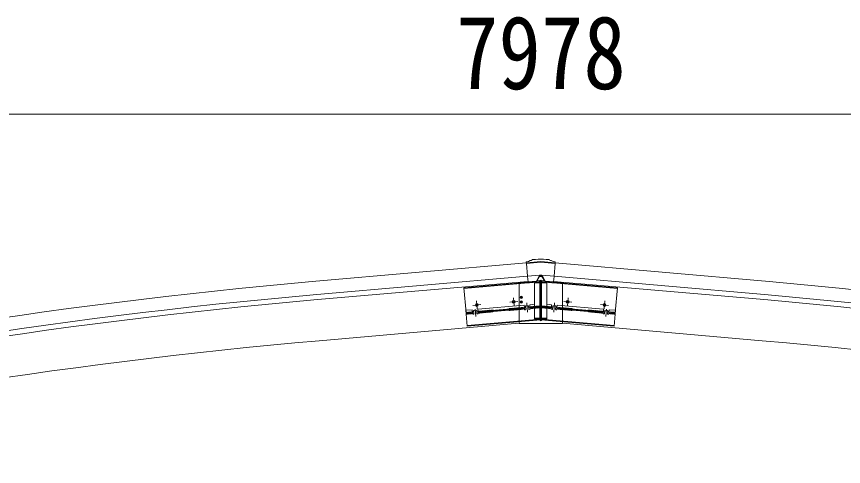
# Model space of a CAD drawing. Units: millimetres at full size; details may follow other scales. Extents: x -13976 to 14131, y -9754 to 9646.
# Drawn here: x -8428 to -5745, y -2594 to -1134 of the extents above; entities that cross this region are included whole.
import ezdxf
from ezdxf.enums import TextEntityAlignment as Align

# ---------------------------------------------------------------- set-up
doc = ezdxf.new("R2010")
doc.units = ezdxf.units.MM
doc.header["$LTSCALE"] = 50
for name, color, linetype, lineweight in [('0-1_本体', 4, 'Continuous', 9), ('0-2_部品', 7, 'Continuous', 9), ('0-8_PARTS2', 2, 'Continuous', 9), ('0-A_寸法', 6, 'Continuous', 9)]:
    doc.layers.add(name, color=color, linetype=linetype, lineweight=lineweight)
doc.styles.add('ＭＳ ゴシック', font='')
doc.styles.get('ＭＳ ゴシック').set_extended_font_data('MS Gothic')

msp = doc.modelspace()

# ---------------------------------------------------------------- linework, layer by layer
at = {"layer": '0-1_本体'}
for p, q in [((-7468.95, -1994.32), (-6774.6, -1933.79)), ((-5985.91, -1994.32), (-6680.27, -1933.79)), ((-7465.2, -2037.33), (-6770.83, -1976.79)), ((-5989.66, -2037.33), (-6684.03, -1976.79)), ((-7463.74, -2054.1), (-6769.37, -1993.56)), ((-5991.13, -2054.1), (-6685.5, -1993.56)), ((-6797.8, -2129.45), (-7445.74, -2186.16)), ((-6657.07, -2129.45), (-6009.12, -2186.16))]:
    msp.add_line(p, q, dxfattribs=at)
for centre, radius, start, end in [((-5949.35, -19267.41), 17339.81, 95.02765, 103.43754), ((-7505.51, -19267.41), 17339.81, 76.56246, 84.97235), ((-5949.35, -19267.41), 17296.63, 95.0278, 103.43739), ((-7505.51, -19267.41), 17296.63, 76.56261, 84.9722), ((-5949.35, -19267.41), 17279.81, 95.0278, 103.43739), ((-7505.51, -19267.41), 17279.81, 76.56261, 84.9722), ((-5953.1, -19247.05), 17126.06, 95.00003, 103.5), ((-5953.09, -19247.03), 17126.06, 95.00003, 103.5), ((-7501.78, -19247.03), 17126.06, 76.5, 84.99997), ((-7501.77, -19247.05), 17126.06, 76.5, 84.99997)]:
    msp.add_arc(centre, radius, start, end, dxfattribs=at)
at = {"layer": '0-2_部品'}
for p, q in [((-6774.17, -1930.32), (-6766.86, -1929.68)), ((-6774.05, -1931.73), (-6774.17, -1930.32)), ((-6727.07, -1929.32), (-6773.9, -1933.42)), ((-6727.07, -1931.05), (-6773.75, -1935.14)), ((-6754.67, -1923.5), (-6758.83, -1925.9)), ((-6744.76, -1922.26), (-6753.03, -1922.98)), ((-6727.07, -1929.32), (-6680.23, -1933.42)), ((-6727.07, -1931.05), (-6680.38, -1935.14)), ((-6701.1, -1922.98), (-6709.37, -1922.26)), ((-6695.3, -1925.9), (-6699.46, -1923.5)), ((-6687.28, -1929.68), (-6679.96, -1930.32)), ((-6680.09, -1931.73), (-6679.96, -1930.32)), ((-6774.05, -1931.73), (-6774.01, -1932.15)), ((-6774.01, -1932.15), (-6773.75, -1935.14)), ((-6773.75, -1935.14), (-6773.69, -1935.82)), ((-6727.07, -1931.74), (-6773.69, -1935.82)), ((-6773.69, -1935.82), (-6770.08, -1977.08)), ((-6727.07, -1931.74), (-6680.44, -1935.82)), ((-6680.44, -1935.82), (-6684.05, -1977.08)), ((-6680.44, -1935.82), (-6680.38, -1935.14)), ((-6680.12, -1932.15), (-6680.38, -1935.14)), ((-6680.09, -1931.73), (-6680.12, -1932.15)), ((-6770.08, -1977.08), (-6730.73, -1973.64)), ((-6770, -1977.96), (-6770.08, -1977.08)), ((-6770, -1977.96), (-6768.45, -1995.7)), ((-6740.89, -1992.63), (-6732.18, -1976.46)), ((-6739.83, -1993.02), (-6730.84, -1977.46)), ((-6730.98, -1976.46), (-6732.18, -1976.46)), ((-6731.39, -1976.51), (-6730.84, -1977.46)), ((-6730.98, -1976.46), (-6730.81, -1974.53)), ((-6730.98, -1976.52), (-6730.98, -1976.46)), ((-6727.07, -1976.51), (-6730.98, -1976.52)), ((-6730.94, -1976.02), (-6727.07, -1976.01)), ((-6730.84, -1977.46), (-6723.29, -1977.46)), ((-6730.73, -1973.64), (-6730.81, -1974.53)), ((-6730.73, -1973.64), (-6730.72, -1973.47)), ((-6730.72, -1973.47), (-6727.07, -1973.79)), ((-6723.41, -1973.47), (-6727.07, -1973.79)), ((-6727.07, -1973.79), (-6727.07, -1976.01)), ((-6727.07, -1976.51), (-6727.07, -1976.01)), ((-6727.07, -1976.01), (-6723.19, -1976.02)), ((-6723.15, -1976.52), (-6727.07, -1976.51)), ((-6723.4, -1973.64), (-6723.41, -1973.47)), ((-6723.32, -1974.53), (-6723.4, -1973.64)), ((-6723.4, -1973.64), (-6684.05, -1977.08)), ((-6723.15, -1976.46), (-6723.32, -1974.53)), ((-6722.74, -1976.51), (-6723.29, -1977.46)), ((-6723.29, -1977.46), (-6714.31, -1993.02)), ((-6721.95, -1976.46), (-6723.15, -1976.46)), ((-6723.15, -1976.46), (-6723.15, -1976.52)), ((-6721.95, -1976.46), (-6713.24, -1992.63)), ((-6684.13, -1977.96), (-6685.68, -1995.7)), ((-6684.05, -1977.08), (-6684.13, -1977.96)), ((-6976.5, -2014.86), (-6727.4, -1993.07)), ((-6797.07, -1997.22), (-6768.56, -1994.47)), ((-6797.07, -2130.45), (-6797.07, -1997.22)), ((-6794.69, -1998.95), (-6794.49, -2001.24)), ((-6779.75, -1997.64), (-6779.55, -1999.94)), ((-6768.45, -1995.7), (-6742.04, -1993.39)), ((-6768.4, -1996.2), (-6768.45, -1995.7)), ((-6758.41, -1995.71), (-6741.77, -1994.26)), ((-6707.4, -1998.57), (-6747.4, -1998.57)), ((-6739.01, -1991.6), (-6727.07, -1990.45)), ((-6478.31, -2014.86), (-6727.4, -1993.07)), ((-6727.4, -1998.57), (-6727.4, -2073.87)), ((-6727.4, -1998.57), (-6727.4, -2073.87)), ((-6715.13, -1991.6), (-6727.07, -1990.45)), ((-6712.36, -1994.26), (-6695.72, -1995.71)), ((-6712.09, -1993.39), (-6685.68, -1995.7)), ((-6695.71, -1995.59), (-6695.72, -1995.71)), ((-6695.71, -1995.59), (-6685.75, -1996.46)), ((-6685.75, -1996.46), (-6685.73, -1996.2)), ((-6685.68, -1995.7), (-6685.73, -1996.2)), ((-6657.07, -1997.22), (-6685.58, -1994.47)), ((-6675.06, -1997.64), (-6675.26, -1999.94)), ((-6660.12, -1998.95), (-6660.32, -2001.24)), ((-6976.5, -2014.86), (-6969.48, -2095.05)), ((-6478.31, -2014.86), (-6485.33, -2095.05)), ((-6935.64, -2057.36), (-6933.37, -2083.26)), ((-6827.91, -2060.98), (-6802.01, -2058.72)), ((-6816.09, -2046.9), (-6813.83, -2072.8)), ((-6792.31, -2044.95), (-6791.2, -2044.93)), ((-6792.31, -2045.95), (-6791.2, -2045.97)), ((-6792.31, -2059.95), (-6791.2, -2059.93)), ((-6792.31, -2060.95), (-6791.2, -2060.97)), ((-6791.2, -2044.93), (-6790.69, -2044.83)), ((-6791.2, -2045.97), (-6790.69, -2046.07)), ((-6791.2, -2059.93), (-6790.69, -2059.83)), ((-6791.2, -2060.97), (-6790.69, -2061.07)), ((-6790.59, -2044.31), (-6790.69, -2044.83)), ((-6790.59, -2046.59), (-6790.69, -2046.07)), ((-6790.59, -2059.31), (-6790.69, -2059.83)), ((-6790.59, -2061.59), (-6790.69, -2061.07)), ((-6790.57, -2043.2), (-6790.59, -2044.31)), ((-6790.57, -2047.69), (-6790.59, -2046.59)), ((-6790.57, -2058.2), (-6790.59, -2059.31)), ((-6790.57, -2062.69), (-6790.59, -2061.59)), ((-6789.57, -2043.2), (-6789.55, -2044.31)), ((-6789.57, -2047.69), (-6789.55, -2046.59)), ((-6789.57, -2058.2), (-6789.55, -2059.31)), ((-6789.57, -2062.69), (-6789.55, -2061.59)), ((-6789.55, -2044.31), (-6789.45, -2044.83)), ((-6789.55, -2046.59), (-6789.45, -2046.07)), ((-6789.55, -2059.31), (-6789.45, -2059.83)), ((-6789.55, -2061.59), (-6789.45, -2061.07)), ((-6788.93, -2044.93), (-6789.45, -2044.83)), ((-6788.93, -2045.97), (-6789.45, -2046.07)), ((-6788.93, -2059.93), (-6789.45, -2059.83)), ((-6788.93, -2060.97), (-6789.45, -2061.07)), ((-6787.82, -2044.95), (-6788.93, -2044.93)), ((-6787.82, -2045.95), (-6788.93, -2045.97)), ((-6787.82, -2059.95), (-6788.93, -2059.93)), ((-6787.82, -2060.95), (-6788.93, -2060.97)), ((-6769.86, -2093.44), (-6772.48, -2063.56)), ((-6684.95, -2093.44), (-6682.33, -2063.56)), ((-6626.9, -2060.98), (-6652.8, -2058.72)), ((-6638.72, -2046.9), (-6640.98, -2072.8)), ((-6519.17, -2057.36), (-6521.44, -2083.26)), ((-6970.13, -2087.58), (-6949.21, -2085.75)), ((-6970.13, -2087.58), (-6965.6, -2139.38)), ((-6947.45, -2071.44), (-6921.55, -2069.18)), ((-6944.58, -2092.87), (-6944.88, -2089.39)), ((-6944.88, -2089.39), (-6944.02, -2099.2)), ((-6936, -2087.61), (-6943.97, -2088.3)), ((-6936, -2087.61), (-6943.97, -2088.3)), ((-6940.35, -2083.84), (-6938.22, -2108.17)), ((-6934.92, -2088.51), (-6934.61, -2092)), ((-6934.92, -2088.51), (-6934.06, -2098.33)), ((-6934.61, -2092), (-6776.22, -2078.14)), ((-6931.28, -2084.18), (-6780.86, -2071.02)), ((-6930.43, -2093.94), (-6780, -2080.78)), ((-6930.23, -2096.24), (-6779.8, -2083.07)), ((-6776.57, -2085.55), (-6778.57, -2085.73)), ((-6776.52, -2074.66), (-6776.22, -2078.14)), ((-6775.67, -2084.47), (-6776.52, -2074.66)), ((-6767.65, -2072.88), (-6775.62, -2073.57)), ((-6767.65, -2072.88), (-6775.62, -2073.57)), ((-6766.56, -2073.79), (-6766.26, -2077.27)), ((-6766.56, -2073.79), (-6765.7, -2083.6)), ((-6766.26, -2077.27), (-6727.4, -2073.87)), ((-6764.62, -2084.51), (-6762.63, -2084.33)), ((-6762.93, -2069.45), (-6747.7, -2068.12)), ((-6762.07, -2079.21), (-6727.4, -2076.18)), ((-6761.87, -2081.51), (-6727.43, -2078.49)), ((-6747.7, -2077.93), (-6747.7, -2068.12)), ((-6688.55, -2077.27), (-6727.4, -2073.87)), ((-6727.4, -2076.18), (-6727.4, -2118.54)), ((-6692.74, -2079.21), (-6727.4, -2076.18)), ((-6727.4, -2076.18), (-6727.4, -2118.54)), ((-6692.94, -2081.51), (-6727.38, -2078.49)), ((-6691.88, -2069.45), (-6707.1, -2068.12)), ((-6707.1, -2077.93), (-6707.1, -2068.12)), ((-6690.19, -2084.51), (-6692.18, -2084.33)), ((-6688.25, -2073.79), (-6689.11, -2083.6)), ((-6688.25, -2073.79), (-6688.55, -2077.27)), ((-6687.16, -2072.88), (-6679.19, -2073.57)), ((-6687.16, -2072.88), (-6679.19, -2073.57)), ((-6679.14, -2084.47), (-6678.29, -2074.66)), ((-6678.29, -2074.66), (-6678.59, -2078.14)), ((-6520.2, -2092), (-6678.59, -2078.14)), ((-6678.23, -2085.55), (-6676.24, -2085.73)), ((-6524.58, -2096.24), (-6675.01, -2083.07)), ((-6524.38, -2093.94), (-6674.81, -2080.78)), ((-6523.53, -2084.18), (-6673.95, -2071.02)), ((-6507.35, -2071.44), (-6533.26, -2069.18)), ((-6519.89, -2088.51), (-6520.75, -2098.33)), ((-6519.89, -2088.51), (-6520.2, -2092)), ((-6518.81, -2087.61), (-6510.84, -2088.3)), ((-6518.81, -2087.61), (-6510.84, -2088.3)), ((-6514.46, -2083.84), (-6516.59, -2108.17)), ((-6509.93, -2089.39), (-6510.79, -2099.2)), ((-6510.23, -2092.87), (-6509.93, -2089.39)), ((-6484.67, -2087.58), (-6505.59, -2085.75)), ((-6484.67, -2087.58), (-6489.21, -2139.38)), ((-6969.48, -2095.05), (-6944.58, -2092.87)), ((-6969.28, -2097.34), (-6948.36, -2095.51)), ((-6969.08, -2099.63), (-6948.16, -2097.8)), ((-6965.8, -2137.09), (-6727.61, -2116.25)), ((-6965.6, -2139.38), (-6727.4, -2118.54)), ((-6944.93, -2100.28), (-6946.92, -2100.46)), ((-6932.98, -2099.24), (-6930.98, -2099.06)), ((-6707.4, -2113.27), (-6747.4, -2113.27)), ((-6727.4, -2118.54), (-6727.61, -2116.25)), ((-6727.4, -2118.54), (-6727.2, -2116.25)), ((-6489.21, -2139.38), (-6727.4, -2118.54)), ((-6489.01, -2137.09), (-6727.2, -2116.25)), ((-6521.83, -2099.24), (-6523.82, -2099.06)), ((-6485.33, -2095.05), (-6510.23, -2092.87)), ((-6509.88, -2100.28), (-6507.89, -2100.46)), ((-6485.73, -2099.63), (-6506.65, -2097.8)), ((-6485.53, -2097.34), (-6506.45, -2095.51))]:
    msp.add_line(p, q, dxfattribs=at)
for points in [[(-6766.86, -1929.68), (-6761.03, -1926.32), (-6758.83, -1925.9)], [(-6695.3, -1925.9), (-6693.1, -1926.32), (-6687.28, -1929.68)], [(-6976.3, -2017.15), (-6779.55, -1999.94), (-6731.67, -1995.75)], [(-6797.07, -2130.45), (-6657.07, -2130.45), (-6657.07, -1997.22)], [(-6758.41, -1995.71), (-6758.42, -1995.59), (-6768.38, -1996.46), (-6768.4, -1996.2)], [(-6707.4, -1998.57), (-6707.4, -2115.57), (-6747.4, -2115.57), (-6747.4, -1998.57)], [(-6731.67, -1995.75), (-6727.4, -1995.37), (-6727.4, -1993.07)], [(-6723.14, -1995.75), (-6727.4, -1995.37), (-6727.4, -1993.07)], [(-6478.51, -2017.15), (-6675.26, -1999.94), (-6723.14, -1995.75)], [(-6949.21, -2085.75), (-6948.56, -2093.22), (-6948.01, -2099.55)], [(-6931.28, -2084.18), (-6930.63, -2091.65), (-6930.08, -2097.98)], [(-6780.86, -2071.02), (-6780.2, -2078.49), (-6779.65, -2084.82)], [(-6762.93, -2069.45), (-6762.27, -2076.92), (-6761.72, -2083.25)], [(-6691.88, -2069.45), (-6692.54, -2076.92), (-6693.09, -2083.25)], [(-6673.95, -2071.02), (-6674.61, -2078.49), (-6675.16, -2084.82)], [(-6523.53, -2084.18), (-6524.18, -2091.65), (-6524.73, -2097.98)], [(-6505.59, -2085.75), (-6506.25, -2093.22), (-6506.8, -2099.55)]]:
    msp.add_lwpolyline(points, dxfattribs=at)
for centre, radius in [((-6814.96, -2059.86), 4.5), ((-6814.96, -2059.86), 4), ((-6814.96, -2059.86), 3.5), ((-6790.07, -2045.45), 4), ((-6790.07, -2060.45), 4), ((-6639.85, -2059.86), 4.5), ((-6639.85, -2059.86), 4), ((-6639.85, -2059.86), 3.5), ((-6934.5, -2070.32), 4.5), ((-6934.5, -2070.32), 4), ((-6934.5, -2070.32), 3.5), ((-6882.61, -2089.76), 3), ((-6783.99, -2081.13), 3), ((-6731.19, -2076.51), 3), ((-6723.62, -2076.51), 3), ((-6670.82, -2081.13), 3), ((-6572.2, -2089.76), 3), ((-6520.31, -2070.32), 4.5), ((-6520.31, -2070.32), 4), ((-6520.31, -2070.32), 3.5), ((-6952.35, -2095.86), 3), ((-6727.4, -2115.57), 3), ((-6727.4, -2118.57), 3), ((-6502.46, -2095.86), 3)]:
    msp.add_circle(centre, radius, dxfattribs=at)
for centre, radius, start, end in [((-6752.68, -1926.95), 3.99, 95, 120), ((-6727.07, -2124.47), 202.99, 85, 95), ((-6701.45, -1926.95), 3.99, 60, 85), ((-6727.4, -1993.07), 5, 185.00001, 270), ((-6727.45, -1993.07), 3, 355, 185), ((-6727.4, -2001.57), 3, 330, 210), ((-6727.4, -2004.57), 3, 330, 210), ((-6727.4, -2007.57), 3, 330, 210), ((-6727.4, -2010.57), 3, 330, 210), ((-6727.4, -2013.57), 3, 330, 210), ((-6727.4, -1993.07), 5, 270, 354.99999), ((-6727.4, -2016.57), 3, 330, 210), ((-6727.4, -2019.57), 3, 330, 210), ((-6727.4, -2022.57), 3, 330, 210), ((-6727.4, -2025.57), 3, 330, 210), ((-6727.4, -2028.57), 3, 330, 210), ((-6727.4, -2031.57), 3, 330, 210), ((-6727.4, -2034.57), 3, 330, 210), ((-6727.4, -2037.57), 3, 330, 210), ((-6727.4, -2040.57), 3, 330, 210), ((-6790.07, -2045.45), 2.3, 167.44414, 192.55586), ((-6790.07, -2060.45), 2.3, 167.44414, 192.55586), ((-6790.07, -2045.45), 2.3, 77.44414, 102.55586), ((-6790.07, -2045.45), 2.3, 257.44414, 282.55586), ((-6790.07, -2060.45), 2.3, 77.44414, 102.55586), ((-6790.07, -2060.45), 2.3, 257.44414, 282.55586), ((-6790.07, -2045.45), 2.3, 347.44414, 12.55586), ((-6790.07, -2060.45), 2.3, 347.44414, 12.55586), ((-6727.4, -2043.57), 3, 330, 210), ((-6727.4, -2046.57), 3, 330, 210), ((-6727.4, -2049.57), 3, 330, 210), ((-6727.4, -2052.57), 3, 330, 210), ((-6727.4, -2055.57), 3, 330, 210), ((-6727.4, -2058.57), 3, 330, 210), ((-6727.4, -2061.57), 3, 330, 210), ((-6727.4, -2064.57), 3, 330, 210), ((-6727.4, -2067.57), 3, 330, 210), ((-6943.88, -2089.3), 1, 95, 185), ((-6943.88, -2089.3), 1, 95, 185), ((-6935.92, -2088.6), 1, 5, 95), ((-6935.92, -2088.6), 1, 5, 95), ((-6926.44, -2093.6), 3, 75.52878, 294.47122), ((-6924.45, -2093.42), 3, 65, 305), ((-6921.46, -2093.16), 3, 65, 305), ((-6918.47, -2092.9), 3, 65, 305), ((-6915.49, -2092.64), 3, 65, 305), ((-6912.5, -2092.38), 3, 65, 305), ((-6909.51, -2092.11), 3, 65, 305), ((-6906.52, -2091.85), 3, 65, 305), ((-6903.53, -2091.59), 3, 65, 305), ((-6900.54, -2091.33), 3, 65, 305), ((-6897.55, -2091.07), 3, 65, 305), ((-6894.57, -2090.81), 3, 65, 305), ((-6891.58, -2090.54), 3, 65, 305), ((-6888.59, -2090.28), 3, 65, 305), ((-6888.59, -2090.28), 3, 65, 305), ((-6885.6, -2090.02), 3, 65, 305), ((-6827.82, -2084.97), 3, 75.52878, 294.47122), ((-6825.83, -2084.79), 3, 65, 305), ((-6827.82, -2084.97), 3, 304.92641, 305), ((-6822.84, -2084.53), 3, 65, 305), ((-6819.85, -2084.27), 3, 65, 305), ((-6821.84, -2084.44), 3, 304.92643, 305), ((-6816.86, -2084.01), 3, 65, 305), ((-6813.87, -2083.75), 3, 65, 305), ((-6810.89, -2083.49), 3, 65, 305), ((-6807.9, -2083.22), 3, 65, 305), ((-6804.91, -2082.96), 3, 65, 305), ((-6801.92, -2082.7), 3, 65, 305), ((-6798.93, -2082.44), 3, 65, 305), ((-6795.94, -2082.18), 3, 65, 305), ((-6792.95, -2081.92), 3, 65, 305), ((-6789.97, -2081.65), 3, 65, 305), ((-6789.97, -2081.65), 3, 65, 305), ((-6786.98, -2081.39), 3, 65, 305), ((-6778.65, -2084.73), 1, 185, 274.99998), ((-6776.66, -2084.56), 1, 274.99998, 5), ((-6775.53, -2074.57), 1, 95, 185), ((-6775.53, -2074.57), 1, 95, 185), ((-6767.56, -2073.87), 1, 5, 95), ((-6767.56, -2073.87), 1, 5, 95), ((-6764.71, -2083.51), 1, 185, 275), ((-6762.72, -2083.34), 1, 275, 5), ((-6758.09, -2078.87), 3, 65, 305), ((-6755.1, -2078.6), 3, 65, 305), ((-6752.11, -2078.34), 3, 65, 305), ((-6749.12, -2078.08), 3, 65, 305), ((-6746.13, -2077.82), 3, 65, 305), ((-6743.14, -2077.56), 3, 65, 305), ((-6740.16, -2077.3), 3, 65, 305), ((-6737.17, -2077.04), 3, 65, 305), ((-6734.18, -2076.77), 3, 65, 305), ((-6727.4, -2070.57), 3, 330, 210), ((-6727.4, -2073.57), 3, 330, 210), ((-6727.4, -2076.57), 3, 330, 210), ((-6727.4, -2079.57), 3, 330, 210), ((-6727.4, -2082.57), 3, 330, 210), ((-6727.4, -2085.57), 3, 330, 210), ((-6727.4, -2088.57), 3, 330, 210), ((-6727.4, -2091.57), 3, 330, 210), ((-6727.4, -2094.57), 3, 330, 210), ((-6720.63, -2076.77), 3, 235, 115), ((-6717.64, -2077.04), 3, 235, 115), ((-6714.65, -2077.3), 3, 235, 115), ((-6711.67, -2077.56), 3, 235, 115), ((-6708.68, -2077.82), 3, 235, 115), ((-6705.69, -2078.08), 3, 235, 115), ((-6702.7, -2078.34), 3, 235, 115), ((-6699.71, -2078.6), 3, 235, 115), ((-6696.72, -2078.87), 3, 235, 115), ((-6692.09, -2083.34), 1, 175, 265), ((-6690.1, -2083.51), 1, 265, 355), ((-6687.25, -2073.87), 1, 85, 175), ((-6687.25, -2073.87), 1, 85, 175), ((-6679.28, -2074.57), 1, 355, 85), ((-6679.28, -2074.57), 1, 355, 85), ((-6678.15, -2084.56), 1, 175, 265.00002), ((-6676.16, -2084.73), 1, 265.00002, 355), ((-6667.83, -2081.39), 3, 235, 115), ((-6664.84, -2081.65), 3, 235, 115), ((-6664.84, -2081.65), 3, 235, 115), ((-6661.86, -2081.92), 3, 235, 115), ((-6658.87, -2082.18), 3, 235, 115), ((-6655.88, -2082.44), 3, 235, 115), ((-6652.89, -2082.7), 3, 235, 115), ((-6649.9, -2082.96), 3, 235, 115), ((-6646.91, -2083.22), 3, 235, 115), ((-6643.92, -2083.49), 3, 235, 115), ((-6640.94, -2083.75), 3, 235, 115), ((-6637.95, -2084.01), 3, 235, 115), ((-6634.96, -2084.27), 3, 235, 115), ((-6632.97, -2084.44), 3, 235, 235.07357), ((-6631.97, -2084.53), 3, 235, 115), ((-6628.98, -2084.79), 3, 235, 115), ((-6626.99, -2084.97), 3, 235, 235.07359), ((-6626.99, -2084.97), 3, 245.52878, 104.47122), ((-6569.21, -2090.02), 3, 235, 115), ((-6566.22, -2090.28), 3, 235, 115), ((-6566.22, -2090.28), 3, 235, 115), ((-6563.23, -2090.54), 3, 235, 115), ((-6560.24, -2090.81), 3, 235, 115), ((-6557.25, -2091.07), 3, 235, 115), ((-6554.27, -2091.33), 3, 235, 115), ((-6551.28, -2091.59), 3, 235, 115), ((-6548.29, -2091.85), 3, 235, 115), ((-6545.3, -2092.11), 3, 235, 115), ((-6542.31, -2092.38), 3, 235, 115), ((-6539.32, -2092.64), 3, 235, 115), ((-6536.33, -2092.9), 3, 235, 115), ((-6533.35, -2093.16), 3, 235, 115), ((-6530.36, -2093.42), 3, 235, 115), ((-6528.37, -2093.6), 3, 245.52878, 104.47122), ((-6518.89, -2088.6), 1, 85, 175), ((-6518.89, -2088.6), 1, 85, 175), ((-6510.92, -2089.3), 1, 355, 85), ((-6510.92, -2089.3), 1, 355, 85), ((-6966.29, -2097.08), 3, 75.52878, 294.47122), ((-6964.3, -2096.91), 3, 65, 305), ((-6961.31, -2096.65), 3, 65, 305), ((-6958.32, -2096.38), 3, 65, 305), ((-6955.33, -2096.12), 3, 65, 305), ((-6947.01, -2099.46), 1, 185, 274.99999), ((-6945.02, -2099.29), 1, 274.99999, 5), ((-6933.06, -2098.24), 1, 185, 275), ((-6931.07, -2098.07), 1, 275, 5), ((-6727.4, -2097.57), 3, 330, 210), ((-6727.4, -2100.57), 3, 330, 210), ((-6727.4, -2103.57), 3, 330, 210), ((-6727.4, -2106.57), 3, 330, 210), ((-6727.4, -2109.57), 3, 330, 210), ((-6727.4, -2112.57), 3, 330, 210), ((-6523.74, -2098.07), 1, 175, 265), ((-6521.74, -2098.24), 1, 265, 355), ((-6509.79, -2099.29), 1, 175, 265.00001), ((-6507.8, -2099.46), 1, 265.00001, 355), ((-6499.48, -2096.12), 3, 235, 115), ((-6496.49, -2096.38), 3, 235, 115), ((-6493.5, -2096.65), 3, 235, 115), ((-6490.51, -2096.91), 3, 235, 115), ((-6488.52, -2097.08), 3, 245.52878, 104.47122)]:
    msp.add_arc(centre, radius, start, end, dxfattribs=at)
for centre, major_axis, ratio, start_param, end_param in [((-6732.53, -1976.53), (1.15, 0.02), 0.060825, 0.0337838, 1.2585957), ((-6721.6, -1976.53), (1.15, -0.02), 0.060825, 1.8829969, 3.1078089), ((-6742.21, -1991.85), (-0.53, 1.47), 0.958259, 2.8941775, 3.8521671), ((-6741.99, -1991.76), (-1.35, 2.11), 0.997631, 2.6625978, 3.6205875), ((-6712.14, -1991.76), (1.35, 2.11), 0.997631, 2.6625978, 3.6205875), ((-6711.92, -1991.85), (0.53, 1.47), 0.958259, 2.4310182, 3.3890078)]:
    msp.add_ellipse(centre, major_axis=major_axis, ratio=ratio, start_param=start_param, end_param=end_param, dxfattribs=at)
at = {"layer": '0-8_PARTS2'}
for p, q in [((-6935.64, -2057.36), (-6933.37, -2083.26)), ((-6802.01, -2058.72), (-6827.91, -2060.98)), ((-6816.09, -2046.9), (-6813.83, -2072.8)), ((-6652.8, -2058.72), (-6626.9, -2060.98)), ((-6638.72, -2046.9), (-6640.98, -2072.8)), ((-6519.17, -2057.36), (-6521.44, -2083.26)), ((-6921.55, -2069.18), (-6947.45, -2071.44)), ((-6533.26, -2069.18), (-6507.35, -2071.44))]:
    msp.add_line(p, q, dxfattribs=at)
at = {"layer": '0-A_寸法'}
msp.add_line((-2738.42, -1451.34), (-10716.45, -1451.34), dxfattribs=at)

# ---------------------------------------------------------------- texts
at = {"layer": '0-A_寸法', "color": 7, "style": 'ＭＳ ゴシック', "width": 0.85}
msp.add_text('7978', height=238.3, dxfattribs=at).set_placement((-7002.43, -1441.34), align=Align.BOTTOM_LEFT)

doc.saveas('drawing.dxf')
